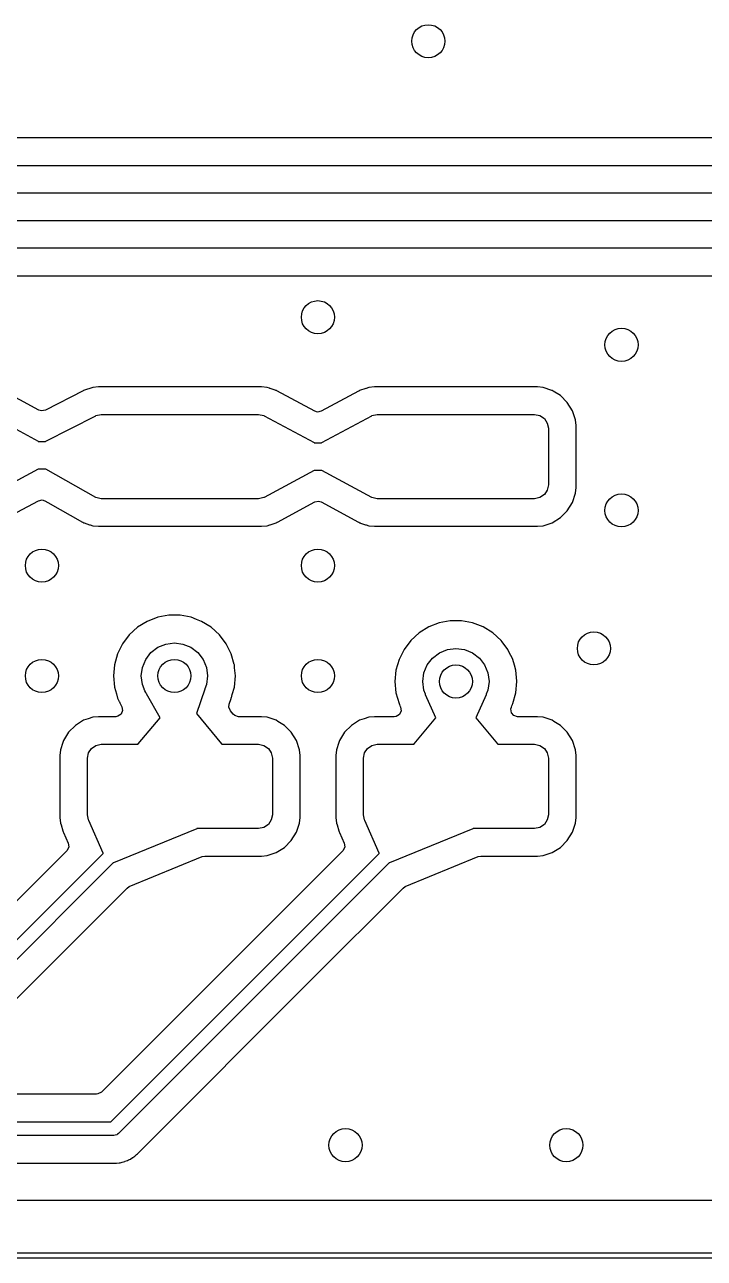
# Model space of a CAD drawing. Extents: x 1.18 to 9.06, y -3.74 to -1.97.
# Drawn here: x 5.145 to 5.63, y -3.742 to -2.862 of the extents above; entities that cross this region are included whole.
import ezdxf

# ---------------------------------------------------------------- set-up
doc = ezdxf.new("R2010")
doc.units = 0
doc.header["$MEASUREMENT"] = 0
doc.layers.add('BLACK', color=7, linetype='CONTINUOUS')

msp = doc.modelspace()

# ---------------------------------------------------------------- linework, layer by layer
at = {"layer": 'BLACK', "linetype": 'CONTINUOUS'}
for p, q in [((6.03893, -2.94289), (4.34497, -2.94289)), ((4.33479, -2.9626), (5.82677, -2.9626)), ((5.82677, -2.98228), (4.33071, -2.98228)), ((2.46471, -3.00197), (5.98425, -3.00197)), ((5.98018, -3.02165), (2.46063, -3.02165)), ((2.46106, -3.04136), (5.96999, -3.04136)), ((5.1554, -3.13705), (5.12821, -3.12242)), ((5.18697, -3.12329), (5.15994, -3.1371)), ((5.18714, -3.12319), (5.18697, -3.12329)), ((5.18723, -3.12314), (5.18714, -3.12319)), ((5.19379, -3.12096), (5.18723, -3.12314)), ((5.19783, -3.12055), (5.19379, -3.12096)), ((5.19379, -3.12096), (5.19379, -3.12096)), ((5.31398, -3.12055), (5.19783, -3.12055)), ((5.19783, -3.12055), (5.19783, -3.12055)), ((5.31802, -3.12096), (5.31398, -3.12055)), ((5.31398, -3.12055), (5.31398, -3.12055)), ((5.31982, -3.12156), (5.31802, -3.12096)), ((5.32011, -3.12164), (5.31982, -3.12156)), ((5.32033, -3.12168), (5.32011, -3.12164)), ((5.32389, -3.12286), (5.32033, -3.12168)), ((5.32033, -3.12168), (5.32033, -3.12168)), ((5.32033, -3.12168), (5.32033, -3.12168)), ((5.3239, -3.12286), (5.32389, -3.12286)), ((5.32389, -3.12286), (5.32389, -3.12286)), ((5.3243, -3.12303), (5.3239, -3.12286)), ((5.32451, -3.12311), (5.3243, -3.12303)), ((5.32458, -3.12314), (5.32451, -3.12311)), ((5.32471, -3.12322), (5.32458, -3.12314)), ((5.32458, -3.12314), (5.32458, -3.12314)), ((5.32493, -3.12334), (5.32471, -3.12322)), ((5.32506, -3.1234), (5.32493, -3.12334)), ((5.35202, -3.13791), (5.32506, -3.1234)), ((5.32506, -3.1234), (5.32506, -3.1234)), ((5.38325, -3.12359), (5.35664, -3.13791)), ((5.38346, -3.1235), (5.38325, -3.12359)), ((5.38374, -3.12335), (5.38346, -3.1235)), ((5.38408, -3.12314), (5.38374, -3.12335)), ((5.38839, -3.12171), (5.38408, -3.12314)), ((5.38857, -3.12165), (5.38839, -3.12171)), ((5.38873, -3.1216), (5.38857, -3.12164)), ((5.38857, -3.12164), (5.38857, -3.12165)), ((5.39064, -3.12096), (5.38873, -3.1216)), ((5.39468, -3.12055), (5.39064, -3.12096)), ((5.51083, -3.12055), (5.39468, -3.12055)), ((5.39468, -3.12055), (5.39468, -3.12055)), ((5.51487, -3.12096), (5.51083, -3.12055)), ((5.51083, -3.12055), (5.51083, -3.12055)), ((5.52123, -3.12307), (5.51487, -3.12096)), ((5.51487, -3.12096), (5.51487, -3.12096)), ((5.52143, -3.12314), (5.52123, -3.12307)), ((5.52203, -3.12351), (5.52143, -3.12314)), ((5.52143, -3.12314), (5.52143, -3.12314)), ((5.52731, -3.12676), (5.52203, -3.12351)), ((5.53219, -3.13165), (5.52731, -3.12676)), ((5.53582, -3.13753), (5.53219, -3.13165)), ((5.11913, -3.14013), (5.15478, -3.15932)), ((5.15723, -3.13761), (5.1554, -3.13705)), ((5.15994, -3.1371), (5.15723, -3.13761)), ((5.16019, -3.15932), (5.19583, -3.14111)), ((5.19583, -3.14111), (5.19589, -3.14111)), ((5.19589, -3.14111), (5.19604, -3.14101)), ((5.19604, -3.14101), (5.1998, -3.14026)), ((5.1998, -3.14026), (5.31201, -3.14026)), ((5.31201, -3.14026), (5.31577, -3.14101)), ((5.31577, -3.14101), (5.3159, -3.14109)), ((5.3159, -3.14109), (5.31591, -3.14109)), ((5.31591, -3.14109), (5.31598, -3.14112)), ((5.31598, -3.14112), (5.35163, -3.1603)), ((5.35395, -3.13848), (5.35202, -3.13791)), ((5.35664, -3.13791), (5.35395, -3.13848)), ((5.35703, -3.1603), (5.39268, -3.14112)), ((5.39268, -3.14112), (5.39273, -3.14111)), ((5.39273, -3.14111), (5.39289, -3.14101)), ((5.39289, -3.14101), (5.39665, -3.14026)), ((5.39665, -3.14026), (5.50886, -3.14026)), ((5.50886, -3.14026), (5.51262, -3.14101)), ((5.51262, -3.14101), (5.51582, -3.14314)), ((5.53799, -3.14408), (5.53582, -3.13753)), ((5.51582, -3.14314), (5.51795, -3.14633)), ((5.51795, -3.14633), (5.5187, -3.1501)), ((5.5187, -3.1501), (5.5187, -3.19045)), ((5.53841, -3.14813), (5.53799, -3.14408)), ((5.53841, -3.19242), (5.53841, -3.14813)), ((5.15478, -3.15932), (5.15488, -3.15945)), ((5.15488, -3.15945), (5.16006, -3.15945)), ((5.16006, -3.15945), (5.16008, -3.15941)), ((5.16008, -3.15941), (5.16019, -3.15932)), ((5.35163, -3.1603), (5.35173, -3.16043)), ((5.35173, -3.16043), (5.35691, -3.16043)), ((5.35691, -3.16043), (5.35693, -3.16038)), ((5.35693, -3.16038), (5.35703, -3.1603)), ((5.15478, -3.17926), (5.11913, -3.19845)), ((5.15488, -3.17918), (5.15478, -3.17926)), ((5.15491, -3.17913), (5.15488, -3.17918)), ((5.16007, -3.17913), (5.15491, -3.17913)), ((5.16017, -3.17927), (5.16007, -3.17913)), ((5.19583, -3.19943), (5.16017, -3.17927)), ((5.35163, -3.18025), (5.31598, -3.19943)), ((5.35174, -3.18017), (5.35163, -3.18025)), ((5.35176, -3.18012), (5.35174, -3.18017)), ((5.35693, -3.18012), (5.35176, -3.18012)), ((5.35703, -3.18025), (5.35693, -3.18012)), ((5.39268, -3.19943), (5.35703, -3.18025)), ((5.5187, -3.19045), (5.51795, -3.19422)), ((5.53799, -3.19647), (5.53841, -3.19242)), ((5.12856, -3.21597), (5.15493, -3.20178)), ((5.15493, -3.20178), (5.15762, -3.20121)), ((5.15762, -3.20121), (5.15965, -3.20183)), ((5.15965, -3.20183), (5.16176, -3.20302)), ((5.1959, -3.19946), (5.19583, -3.19943)), ((5.19591, -3.19946), (5.1959, -3.19946)), ((5.19604, -3.19955), (5.19591, -3.19946)), ((5.1998, -3.2003), (5.19604, -3.19955)), ((5.31201, -3.2003), (5.1998, -3.2003)), ((5.31577, -3.19955), (5.31201, -3.2003)), ((5.31593, -3.19944), (5.31577, -3.19955)), ((5.31598, -3.19943), (5.31593, -3.19944)), ((5.32541, -3.21696), (5.35202, -3.20264)), ((5.35202, -3.20264), (5.35471, -3.20207)), ((5.35471, -3.20207), (5.35664, -3.20264)), ((5.35664, -3.20264), (5.38325, -3.21696)), ((5.39275, -3.19946), (5.39268, -3.19943)), ((5.39276, -3.19946), (5.39275, -3.19946)), ((5.39289, -3.19955), (5.39276, -3.19946)), ((5.39665, -3.2003), (5.39289, -3.19955)), ((5.50886, -3.2003), (5.39665, -3.2003)), ((5.51262, -3.19955), (5.50886, -3.2003)), ((5.51582, -3.19741), (5.51262, -3.19955)), ((5.51795, -3.19422), (5.51582, -3.19741)), ((5.53582, -3.20302), (5.53799, -3.19647)), ((5.16176, -3.20302), (5.18643, -3.21697)), ((5.52731, -3.21379), (5.53219, -3.2089)), ((5.53219, -3.2089), (5.53582, -3.20302)), ((5.18643, -3.21697), (5.18677, -3.21715)), ((5.18677, -3.21715), (5.18685, -3.21719)), ((5.18685, -3.21719), (5.18703, -3.21729)), ((5.18703, -3.21729), (5.18713, -3.21735)), ((5.18713, -3.21735), (5.18723, -3.21741)), ((5.18723, -3.21741), (5.18737, -3.21746)), ((5.18737, -3.21746), (5.18761, -3.21755)), ((5.18761, -3.21755), (5.18773, -3.21761)), ((5.18773, -3.21761), (5.18959, -3.21823)), ((5.18959, -3.21823), (5.19149, -3.21887)), ((5.19149, -3.21887), (5.19149, -3.21887)), ((5.19149, -3.21887), (5.19149, -3.21887)), ((5.19149, -3.21887), (5.19149, -3.21887)), ((5.19149, -3.21887), (5.19168, -3.21891)), ((5.19168, -3.21891), (5.19196, -3.21898)), ((5.19196, -3.21898), (5.19199, -3.21899)), ((5.19199, -3.21899), (5.19379, -3.21959)), ((5.19379, -3.21959), (5.19783, -3.22)), ((5.19783, -3.22), (5.19783, -3.22)), ((5.19783, -3.22), (5.31398, -3.22)), ((5.31398, -3.22), (5.31802, -3.21959)), ((5.31398, -3.22), (5.31398, -3.22)), ((5.31802, -3.21959), (5.31994, -3.21895)), ((5.31994, -3.21895), (5.32009, -3.21891)), ((5.32009, -3.21891), (5.3201, -3.21891)), ((5.3201, -3.21891), (5.32027, -3.21884)), ((5.3201, -3.21891), (5.3201, -3.21891)), ((5.32027, -3.21884), (5.32458, -3.21741)), ((5.32458, -3.21741), (5.32493, -3.2172)), ((5.32493, -3.2172), (5.32521, -3.21705)), ((5.32521, -3.21705), (5.32541, -3.21696)), ((5.32541, -3.21696), (5.32541, -3.21696)), ((5.38325, -3.21696), (5.3836, -3.21715)), ((5.3836, -3.21715), (5.38374, -3.21721)), ((5.38374, -3.21721), (5.38395, -3.21733)), ((5.38395, -3.21733), (5.38406, -3.2174)), ((5.38406, -3.2174), (5.38408, -3.21741)), ((5.38408, -3.21741), (5.38415, -3.21744)), ((5.38415, -3.21744), (5.38436, -3.21752)), ((5.38436, -3.21752), (5.38477, -3.2177)), ((5.38477, -3.2177), (5.38833, -3.21887)), ((5.38833, -3.21887), (5.38833, -3.21887)), ((5.38833, -3.21887), (5.38855, -3.21891)), ((5.38855, -3.21891), (5.38884, -3.21899)), ((5.38884, -3.21899), (5.39064, -3.21959)), ((5.39064, -3.21959), (5.39468, -3.22)), ((5.39468, -3.22), (5.39468, -3.22)), ((5.39468, -3.22), (5.51083, -3.22)), ((5.51083, -3.22), (5.51487, -3.21959)), ((5.51083, -3.22), (5.51083, -3.22)), ((5.51487, -3.21959), (5.52143, -3.21741)), ((5.52143, -3.21741), (5.52731, -3.21379)), ((5.23257, -3.28782), (5.22575, -3.29205)), ((5.24006, -3.28492), (5.23257, -3.28782)), ((5.23257, -3.28782), (5.23257, -3.28782)), ((5.24795, -3.28344), (5.24006, -3.28492)), ((5.24006, -3.28492), (5.24006, -3.28492)), ((5.24006, -3.28492), (5.24006, -3.28492)), ((5.25598, -3.28344), (5.24795, -3.28344)), ((5.26388, -3.28492), (5.25598, -3.28344)), ((5.26762, -3.28637), (5.26388, -3.28492)), ((5.27136, -3.28782), (5.26762, -3.28637)), ((5.27819, -3.29205), (5.27136, -3.28782)), ((5.27136, -3.28782), (5.27136, -3.28782)), ((5.44085, -3.28886), (5.43336, -3.29176)), ((5.44874, -3.28738), (5.44085, -3.28886)), ((5.44085, -3.28886), (5.44085, -3.28886)), ((5.44085, -3.28886), (5.44085, -3.28886)), ((5.45677, -3.28738), (5.44874, -3.28738)), ((5.46466, -3.28886), (5.45677, -3.28738)), ((5.46841, -3.29031), (5.46466, -3.28886)), ((5.47215, -3.29176), (5.46841, -3.29031)), ((5.21981, -3.29746), (5.21497, -3.30387)), ((5.22575, -3.29205), (5.21981, -3.29746)), ((5.22575, -3.29205), (5.22575, -3.29205)), ((5.28412, -3.29746), (5.27819, -3.29205)), ((5.27819, -3.29205), (5.27819, -3.29205)), ((5.28896, -3.30387), (5.28412, -3.29746)), ((5.28412, -3.29746), (5.28412, -3.29746)), ((5.42653, -3.29598), (5.4206, -3.30139)), ((5.43336, -3.29176), (5.42653, -3.29598)), ((5.42653, -3.29598), (5.42653, -3.29598)), ((5.43336, -3.29176), (5.43336, -3.29176)), ((5.47898, -3.29598), (5.47215, -3.29176)), ((5.47215, -3.29176), (5.47215, -3.29176)), ((5.48491, -3.30139), (5.47898, -3.29598)), ((5.47898, -3.29598), (5.47898, -3.29598)), ((5.21497, -3.30387), (5.21139, -3.31105)), ((5.23527, -3.31007), (5.24016, -3.30631)), ((5.24016, -3.30631), (5.24585, -3.30395)), ((5.24585, -3.30395), (5.25197, -3.30315)), ((5.25197, -3.30315), (5.25808, -3.30395)), ((5.25808, -3.30395), (5.26378, -3.30631)), ((5.26378, -3.30631), (5.26867, -3.31007)), ((5.29058, -3.30712), (5.28896, -3.30387)), ((5.2916, -3.30916), (5.29058, -3.30712)), ((5.41576, -3.3078), (5.41218, -3.31499)), ((5.4206, -3.30139), (5.41576, -3.3078)), ((5.44094, -3.31025), (5.44664, -3.30789)), ((5.44664, -3.30789), (5.45276, -3.30709)), ((5.45276, -3.30709), (5.45887, -3.30789)), ((5.45887, -3.30789), (5.46457, -3.31025)), ((5.4857, -3.30244), (5.48491, -3.30139)), ((5.48975, -3.3078), (5.4857, -3.30244)), ((5.49057, -3.30944), (5.48975, -3.3078)), ((5.21139, -3.31105), (5.2092, -3.31878)), ((5.21139, -3.31105), (5.21139, -3.31105)), ((5.22915, -3.32066), (5.23151, -3.31496)), ((5.23151, -3.31496), (5.23527, -3.31007)), ((5.26867, -3.31007), (5.27243, -3.31496)), ((5.27243, -3.31496), (5.27479, -3.32066)), ((5.29254, -3.31105), (5.2916, -3.30916)), ((5.29466, -3.3185), (5.29254, -3.31105)), ((5.41218, -3.31499), (5.40998, -3.32271)), ((5.41218, -3.31499), (5.41218, -3.31499)), ((5.4323, -3.3189), (5.43605, -3.31401)), ((5.43605, -3.31401), (5.44094, -3.31025)), ((5.46457, -3.31025), (5.46946, -3.31401)), ((5.46946, -3.31401), (5.47321, -3.3189)), ((5.49325, -3.31484), (5.49057, -3.30944)), ((5.49333, -3.31499), (5.49325, -3.31484)), ((5.49449, -3.31908), (5.49333, -3.31499)), ((5.2092, -3.31878), (5.20846, -3.32677)), ((5.22835, -3.32677), (5.22915, -3.32066)), ((5.27479, -3.32066), (5.27559, -3.32677)), ((5.29474, -3.31878), (5.29466, -3.3185)), ((5.29495, -3.32099), (5.29474, -3.31878)), ((5.29548, -3.32677), (5.29495, -3.32099)), ((5.40998, -3.32271), (5.40924, -3.33071)), ((5.42913, -3.33071), (5.42994, -3.32459)), ((5.42994, -3.32459), (5.4323, -3.3189)), ((5.47321, -3.3189), (5.47557, -3.32459)), ((5.47557, -3.32459), (5.47638, -3.33071)), ((5.49553, -3.32271), (5.49449, -3.31908)), ((5.49625, -3.3305), (5.49553, -3.32271)), ((5.20846, -3.32677), (5.20846, -3.32677)), ((5.20846, -3.32677), (5.2092, -3.33477)), ((5.2092, -3.33477), (5.21057, -3.33959)), ((5.22915, -3.33289), (5.22835, -3.32677)), ((5.23039, -3.33587), (5.22915, -3.33289)), ((5.27479, -3.33289), (5.27357, -3.33582)), ((5.27559, -3.32677), (5.27479, -3.33289)), ((5.29323, -3.34008), (5.29474, -3.33477)), ((5.29474, -3.33477), (5.29548, -3.32677)), ((5.40924, -3.33071), (5.40924, -3.33071)), ((5.40924, -3.33071), (5.40998, -3.3387)), ((5.42994, -3.33682), (5.42913, -3.33071)), ((5.47638, -3.33071), (5.47557, -3.33682)), ((5.49553, -3.3387), (5.49627, -3.33071)), ((5.49627, -3.33071), (5.49625, -3.3305)), ((5.21057, -3.33959), (5.21139, -3.34249)), ((5.21139, -3.34249), (5.21139, -3.34249)), ((5.21139, -3.34249), (5.2126, -3.34492)), ((5.23036, -3.33591), (5.23039, -3.33587)), ((5.2304, -3.33626), (5.23036, -3.33591)), ((5.231, -3.33734), (5.2304, -3.33626)), ((5.23151, -3.33858), (5.231, -3.33734)), ((5.23216, -3.33942), (5.23151, -3.33858)), ((5.24171, -3.35657), (5.23216, -3.33942)), ((5.27365, -3.33622), (5.26763, -3.35361)), ((5.27357, -3.33582), (5.27364, -3.33589)), ((5.27364, -3.33589), (5.27365, -3.33622)), ((5.29102, -3.34687), (5.29246, -3.34274)), ((5.29246, -3.34273), (5.29252, -3.34256)), ((5.29246, -3.34274), (5.29246, -3.34273)), ((5.29252, -3.34256), (5.29254, -3.34249)), ((5.29254, -3.34249), (5.29272, -3.34186)), ((5.29254, -3.34249), (5.29254, -3.34249)), ((5.29272, -3.34186), (5.2929, -3.34128)), ((5.2929, -3.34127), (5.29291, -3.34122)), ((5.2929, -3.34128), (5.2929, -3.34127)), ((5.29291, -3.34122), (5.29295, -3.34104)), ((5.29295, -3.34104), (5.29323, -3.34008)), ((5.40998, -3.3387), (5.40998, -3.3387)), ((5.40998, -3.3387), (5.41218, -3.34643)), ((5.43116, -3.33978), (5.42994, -3.33682)), ((5.43111, -3.33983), (5.43116, -3.33978)), ((5.43112, -3.34018), (5.43111, -3.33983)), ((5.43844, -3.35671), (5.43112, -3.34018)), ((5.47439, -3.34018), (5.46707, -3.35671)), ((5.47557, -3.33682), (5.47435, -3.33977)), ((5.47435, -3.33977), (5.47439, -3.33982)), ((5.47439, -3.33982), (5.47439, -3.34017)), ((5.47439, -3.34017), (5.47439, -3.34018)), ((5.49333, -3.34643), (5.49553, -3.3387)), ((5.2126, -3.34492), (5.2127, -3.34513)), ((5.2127, -3.34513), (5.21301, -3.34595)), ((5.21301, -3.34595), (5.21399, -3.3477)), ((5.21498, -3.35144), (5.21393, -3.35398)), ((5.21399, -3.3477), (5.21404, -3.3478)), ((5.21404, -3.3478), (5.2145, -3.34873)), ((5.2145, -3.34873), (5.21498, -3.35144)), ((5.29079, -3.34908), (5.29102, -3.34687)), ((5.29189, -3.3516), (5.29079, -3.34908)), ((5.29393, -3.35404), (5.29189, -3.3516)), ((5.41218, -3.34643), (5.41218, -3.34643)), ((5.41218, -3.34643), (5.41251, -3.34709)), ((5.41359, -3.35166), (5.41242, -3.35415)), ((5.41251, -3.34709), (5.41284, -3.34795)), ((5.41284, -3.34795), (5.41292, -3.34823)), ((5.41292, -3.34823), (5.41292, -3.34823)), ((5.41292, -3.34823), (5.41314, -3.34873)), ((5.41314, -3.34873), (5.41323, -3.34893)), ((5.41323, -3.34893), (5.41359, -3.35166)), ((5.49191, -3.35021), (5.49228, -3.34893)), ((5.4923, -3.35293), (5.49191, -3.35021)), ((5.49228, -3.34893), (5.49265, -3.3481)), ((5.49265, -3.3481), (5.49271, -3.34795)), ((5.49271, -3.34795), (5.49302, -3.34709)), ((5.49271, -3.34795), (5.49271, -3.34795)), ((5.49271, -3.34795), (5.49271, -3.34795)), ((5.49302, -3.34709), (5.49313, -3.34682)), ((5.49313, -3.34682), (5.49333, -3.34643)), ((5.18723, -3.35837), (5.18135, -3.362)), ((5.19054, -3.35728), (5.18723, -3.35837)), ((5.18723, -3.35837), (5.18723, -3.35837)), ((5.19379, -3.3562), (5.19054, -3.35728)), ((5.19783, -3.35579), (5.19379, -3.3562)), ((5.19379, -3.3562), (5.19379, -3.3562)), ((5.21013, -3.35579), (5.19783, -3.35579)), ((5.21166, -3.35554), (5.21013, -3.35579)), ((5.21393, -3.35398), (5.21166, -3.35554)), ((5.22616, -3.37517), (5.24171, -3.35657)), ((5.26763, -3.35361), (5.28566, -3.37517)), ((5.29503, -3.35501), (5.29393, -3.35404)), ((5.29767, -3.35579), (5.29503, -3.35501)), ((5.31398, -3.35579), (5.29767, -3.35579)), ((5.31802, -3.3562), (5.31398, -3.35579)), ((5.31398, -3.35579), (5.31398, -3.35579)), ((5.32312, -3.35789), (5.31802, -3.3562)), ((5.31802, -3.3562), (5.31802, -3.3562)), ((5.32458, -3.35837), (5.32312, -3.35789)), ((5.32582, -3.35914), (5.32458, -3.35837)), ((5.32458, -3.35837), (5.32458, -3.35837)), ((5.33046, -3.362), (5.32582, -3.35914)), ((5.38408, -3.35837), (5.3782, -3.362)), ((5.38739, -3.35728), (5.38408, -3.35837)), ((5.38408, -3.35837), (5.38408, -3.35837)), ((5.39064, -3.3562), (5.38739, -3.35728)), ((5.39468, -3.35579), (5.39064, -3.3562)), ((5.39064, -3.3562), (5.39064, -3.3562)), ((5.40877, -3.35579), (5.39468, -3.35579)), ((5.41009, -3.35561), (5.40877, -3.35579)), ((5.41242, -3.35415), (5.41009, -3.35561)), ((5.42301, -3.37517), (5.43844, -3.35671)), ((5.46707, -3.35671), (5.48251, -3.37517)), ((5.49411, -3.35501), (5.4923, -3.35293)), ((5.49674, -3.35579), (5.49411, -3.35501)), ((5.51083, -3.35579), (5.49674, -3.35579)), ((5.51487, -3.3562), (5.51083, -3.35579)), ((5.51083, -3.35579), (5.51083, -3.35579)), ((5.51997, -3.35789), (5.51487, -3.3562)), ((5.51487, -3.3562), (5.51487, -3.3562)), ((5.52143, -3.35837), (5.51997, -3.35789)), ((5.52267, -3.35914), (5.52143, -3.35837)), ((5.52143, -3.35837), (5.52143, -3.35837)), ((5.52731, -3.362), (5.52267, -3.35914)), ((5.17647, -3.36688), (5.17284, -3.37276)), ((5.18135, -3.362), (5.17647, -3.36688)), ((5.33534, -3.36688), (5.33046, -3.362)), ((5.33897, -3.37276), (5.33534, -3.36688)), ((5.37332, -3.36688), (5.36969, -3.37276)), ((5.3782, -3.362), (5.37332, -3.36688)), ((5.53219, -3.36688), (5.52731, -3.362)), ((5.53582, -3.37276), (5.53219, -3.36688)), ((5.17239, -3.37414), (5.17067, -3.37932)), ((5.17284, -3.37276), (5.17239, -3.37414)), ((5.17284, -3.37276), (5.17284, -3.37276)), ((5.19071, -3.38157), (5.19284, -3.37837)), ((5.19284, -3.37837), (5.19604, -3.37624)), ((5.19604, -3.37624), (5.1998, -3.37549)), ((5.1998, -3.37549), (5.22606, -3.37549)), ((5.22605, -3.37546), (5.22616, -3.37517)), ((5.22606, -3.37549), (5.22605, -3.37546)), ((5.28566, -3.37517), (5.28576, -3.37549)), ((5.28576, -3.37549), (5.31201, -3.37549)), ((5.31201, -3.37549), (5.31577, -3.37624)), ((5.31577, -3.37624), (5.31897, -3.37837)), ((5.31897, -3.37837), (5.3211, -3.38157)), ((5.34114, -3.37932), (5.33897, -3.37276)), ((5.36924, -3.37414), (5.36752, -3.37932)), ((5.36969, -3.37276), (5.36924, -3.37414)), ((5.36969, -3.37276), (5.36969, -3.37276)), ((5.38756, -3.38157), (5.38969, -3.37837)), ((5.38969, -3.37837), (5.39289, -3.37624)), ((5.39289, -3.37624), (5.39665, -3.37549)), ((5.39665, -3.37549), (5.42291, -3.37549)), ((5.4229, -3.37546), (5.42301, -3.37517)), ((5.42291, -3.37549), (5.4229, -3.37546)), ((5.48251, -3.37517), (5.48261, -3.37549)), ((5.48261, -3.37549), (5.50886, -3.37549)), ((5.50886, -3.37549), (5.51262, -3.37624)), ((5.51262, -3.37624), (5.51582, -3.37837)), ((5.51582, -3.37837), (5.51795, -3.38157)), ((5.53799, -3.37932), (5.53582, -3.37276)), ((5.17067, -3.37932), (5.17026, -3.38337)), ((5.17026, -3.38337), (5.17026, -3.42766)), ((5.17067, -3.37932), (5.17067, -3.37932)), ((5.17067, -3.37932), (5.17067, -3.37932)), ((5.18996, -3.38533), (5.19071, -3.38157)), ((5.18996, -3.42569), (5.18996, -3.38533)), ((5.3211, -3.38157), (5.32185, -3.38533)), ((5.32185, -3.38533), (5.32185, -3.42569)), ((5.34156, -3.38337), (5.34114, -3.37932)), ((5.34156, -3.42766), (5.34156, -3.38337)), ((5.36752, -3.37932), (5.36711, -3.38337)), ((5.36711, -3.38337), (5.36711, -3.42766)), ((5.36752, -3.37932), (5.36752, -3.37932)), ((5.36752, -3.37932), (5.36752, -3.37932)), ((5.38681, -3.38533), (5.38756, -3.38157)), ((5.38681, -3.42569), (5.38681, -3.38533)), ((5.51795, -3.38157), (5.5187, -3.38533)), ((5.5187, -3.38533), (5.5187, -3.42569)), ((5.53841, -3.38337), (5.53799, -3.37932)), ((5.53841, -3.42766), (5.53841, -3.38337)), ((5.17026, -3.42766), (5.17067, -3.4317)), ((5.19071, -3.42946), (5.18996, -3.42569)), ((5.1909, -3.42975), (5.19071, -3.42946)), ((5.19091, -3.4299), (5.1909, -3.42975)), ((5.20114, -3.4532), (5.19091, -3.4299)), ((5.3211, -3.42946), (5.31897, -3.43265)), ((5.32185, -3.42569), (5.3211, -3.42946)), ((5.34114, -3.4317), (5.34156, -3.42766)), ((5.36711, -3.42766), (5.36752, -3.4317)), ((5.38756, -3.42946), (5.38681, -3.42569)), ((5.38775, -3.42975), (5.38756, -3.42946)), ((5.38776, -3.4299), (5.38775, -3.42975)), ((5.39799, -3.4532), (5.38776, -3.4299)), ((5.51795, -3.42946), (5.51582, -3.43265)), ((5.5187, -3.42569), (5.51795, -3.42946)), ((5.53799, -3.4317), (5.53841, -3.42766)), ((5.17067, -3.4317), (5.17111, -3.43303)), ((5.17111, -3.43303), (5.17247, -3.43713)), ((5.17247, -3.43713), (5.1725, -3.43724)), ((5.1725, -3.43724), (5.17269, -3.43791)), ((5.17269, -3.43791), (5.17287, -3.43833)), ((5.17287, -3.43833), (5.17623, -3.44597)), ((5.26791, -3.43571), (5.20842, -3.46012)), ((5.26809, -3.43553), (5.26791, -3.43571)), ((5.26791, -3.43571), (5.26791, -3.43571)), ((5.31201, -3.43553), (5.26809, -3.43553)), ((5.31577, -3.43478), (5.31201, -3.43553)), ((5.31897, -3.43265), (5.31577, -3.43478)), ((5.33534, -3.44414), (5.33897, -3.43826)), ((5.33897, -3.43826), (5.34114, -3.4317)), ((5.36752, -3.4317), (5.36796, -3.43303)), ((5.36796, -3.43303), (5.36932, -3.43713)), ((5.36932, -3.43713), (5.36935, -3.43724)), ((5.36935, -3.43724), (5.36954, -3.43791)), ((5.36954, -3.43791), (5.36972, -3.43833)), ((5.36972, -3.43833), (5.37308, -3.44597)), ((5.46476, -3.43571), (5.40527, -3.46012)), ((5.46494, -3.43553), (5.46476, -3.43571)), ((5.46476, -3.43571), (5.46476, -3.43571)), ((5.50886, -3.43553), (5.46494, -3.43553)), ((5.51262, -3.43478), (5.50886, -3.43553)), ((5.51582, -3.43265), (5.51262, -3.43478)), ((5.53219, -3.44414), (5.53582, -3.43826)), ((5.53582, -3.43826), (5.53799, -3.4317)), ((5.17658, -3.44869), (5.1754, -3.45118)), ((5.17623, -3.44597), (5.17658, -3.44869)), ((5.32458, -3.45265), (5.33046, -3.44902)), ((5.33046, -3.44902), (5.33534, -3.44414)), ((5.37343, -3.44869), (5.37225, -3.45118)), ((5.37308, -3.44597), (5.37343, -3.44869)), ((5.52143, -3.45265), (5.52731, -3.44902)), ((5.52731, -3.44902), (5.53219, -3.44414)), ((5.17521, -3.45138), (5.0306, -3.59599)), ((5.03733, -3.61713), (5.20119, -3.45327)), ((5.1754, -3.45118), (5.17521, -3.45138)), ((5.37206, -3.45138), (5.19989, -3.62355)), ((5.20119, -3.45327), (5.20114, -3.4532)), ((5.20662, -3.64469), (5.39804, -3.45327)), ((5.21982, -3.47696), (5.27185, -3.4556)), ((5.27185, -3.4556), (5.27371, -3.45524)), ((5.27371, -3.45524), (5.31398, -3.45524)), ((5.31398, -3.45524), (5.31802, -3.45482)), ((5.31398, -3.45524), (5.31398, -3.45524)), ((5.31802, -3.45482), (5.32458, -3.45265)), ((5.37225, -3.45118), (5.37206, -3.45138)), ((5.39804, -3.45327), (5.39799, -3.4532)), ((5.41667, -3.47696), (5.4687, -3.4556)), ((5.4687, -3.4556), (5.47056, -3.45524)), ((5.47056, -3.45524), (5.51083, -3.45524)), ((5.51083, -3.45524), (5.51487, -3.45482)), ((5.51083, -3.45524), (5.51083, -3.45524)), ((5.51487, -3.45482), (5.52143, -3.45265)), ((5.20826, -3.46012), (5.04285, -3.62553)), ((5.20842, -3.46012), (5.20826, -3.46012)), ((5.40511, -3.46012), (5.21214, -3.65309)), ((5.40527, -3.46012), (5.40511, -3.46012)), ((5.11255, -3.5837), (5.21822, -3.47802)), ((5.21822, -3.47802), (5.21982, -3.47696)), ((5.34979, -3.54331), (5.41507, -3.47802)), ((5.41507, -3.47802), (5.41667, -3.47696)), ((5.22698, -3.66612), (5.34979, -3.54331)), ((5.19644, -3.62498), (5.08305, -3.62498)), ((5.19748, -3.62487), (5.19644, -3.62498)), ((5.19989, -3.62355), (5.19748, -3.62487)), ((3.49416, -3.64469), (5.20662, -3.64469)), ((5.20866, -3.65453), (3.49213, -3.65453)), ((5.20983, -3.65418), (5.20866, -3.65453)), ((5.21102, -3.65393), (5.20983, -3.65418)), ((5.21122, -3.65378), (5.21102, -3.65393)), ((5.21132, -3.65375), (5.21122, -3.65378)), ((5.21144, -3.65361), (5.21132, -3.65375)), ((5.21214, -3.65309), (5.21144, -3.65361)), ((5.2223, -3.67015), (5.22387, -3.66922)), ((5.22387, -3.66922), (5.22443, -3.66866)), ((5.22443, -3.66866), (5.22501, -3.66816)), ((5.22501, -3.66816), (5.22565, -3.6677)), ((5.22565, -3.6677), (5.22682, -3.66629)), ((5.22682, -3.66629), (5.22698, -3.66612)), ((3.4934, -3.67423), (5.2054, -3.67423)), ((5.2054, -3.67423), (5.20602, -3.6743)), ((5.20602, -3.6743), (5.20602, -3.67429)), ((5.20602, -3.67429), (5.20633, -3.67432)), ((5.20633, -3.67432), (5.20905, -3.67423)), ((5.20633, -3.67432), (5.20633, -3.67432)), ((5.20905, -3.67423), (5.21021, -3.67423)), ((5.21021, -3.67423), (5.21048, -3.6742)), ((5.21048, -3.6742), (5.21071, -3.67418)), ((5.21071, -3.67418), (5.21254, -3.67412)), ((5.21254, -3.67412), (5.2133, -3.6739)), ((5.2133, -3.6739), (5.21405, -3.67375)), ((5.21405, -3.67375), (5.21483, -3.67365)), ((5.21483, -3.67365), (5.21654, -3.67297)), ((5.21654, -3.67297), (5.21676, -3.6729)), ((5.21676, -3.6729), (5.21691, -3.67286)), ((5.21691, -3.67286), (5.21852, -3.67239)), ((5.21852, -3.67239), (5.2192, -3.67199)), ((5.2192, -3.67199), (5.21989, -3.67165)), ((5.21989, -3.67165), (5.22062, -3.67136)), ((5.22062, -3.67136), (5.2221, -3.67028)), ((5.22062, -3.67136), (5.22062, -3.67136)), ((5.22062, -3.67136), (5.22062, -3.67136)), ((5.2221, -3.67028), (5.2223, -3.67015)), ((8.02661, -3.70079), (1.85528, -3.70079)), ((1.81299, -3.73819), (8.0689, -3.73819)), ((8.07087, -3.74213), (1.81102, -3.74213))]:
    msp.add_line(p, q, dxfattribs=at)
at = {"layer": 'BLACK'}
for centre in [(5.43307, -2.87402), (5.35433, -3.07087), (5.57087, -3.09055), (5.57087, -3.20866), (5.15748, -3.24803), (5.35433, -3.24803), (5.55118, -3.30709), (5.15748, -3.32677), (5.25197, -3.32677), (5.35433, -3.32677), (5.45276, -3.33071), (5.37402, -3.66142), (5.5315, -3.66142)]:
    msp.add_circle(centre, 0.01181, dxfattribs=at)

doc.saveas('drawing.dxf')
